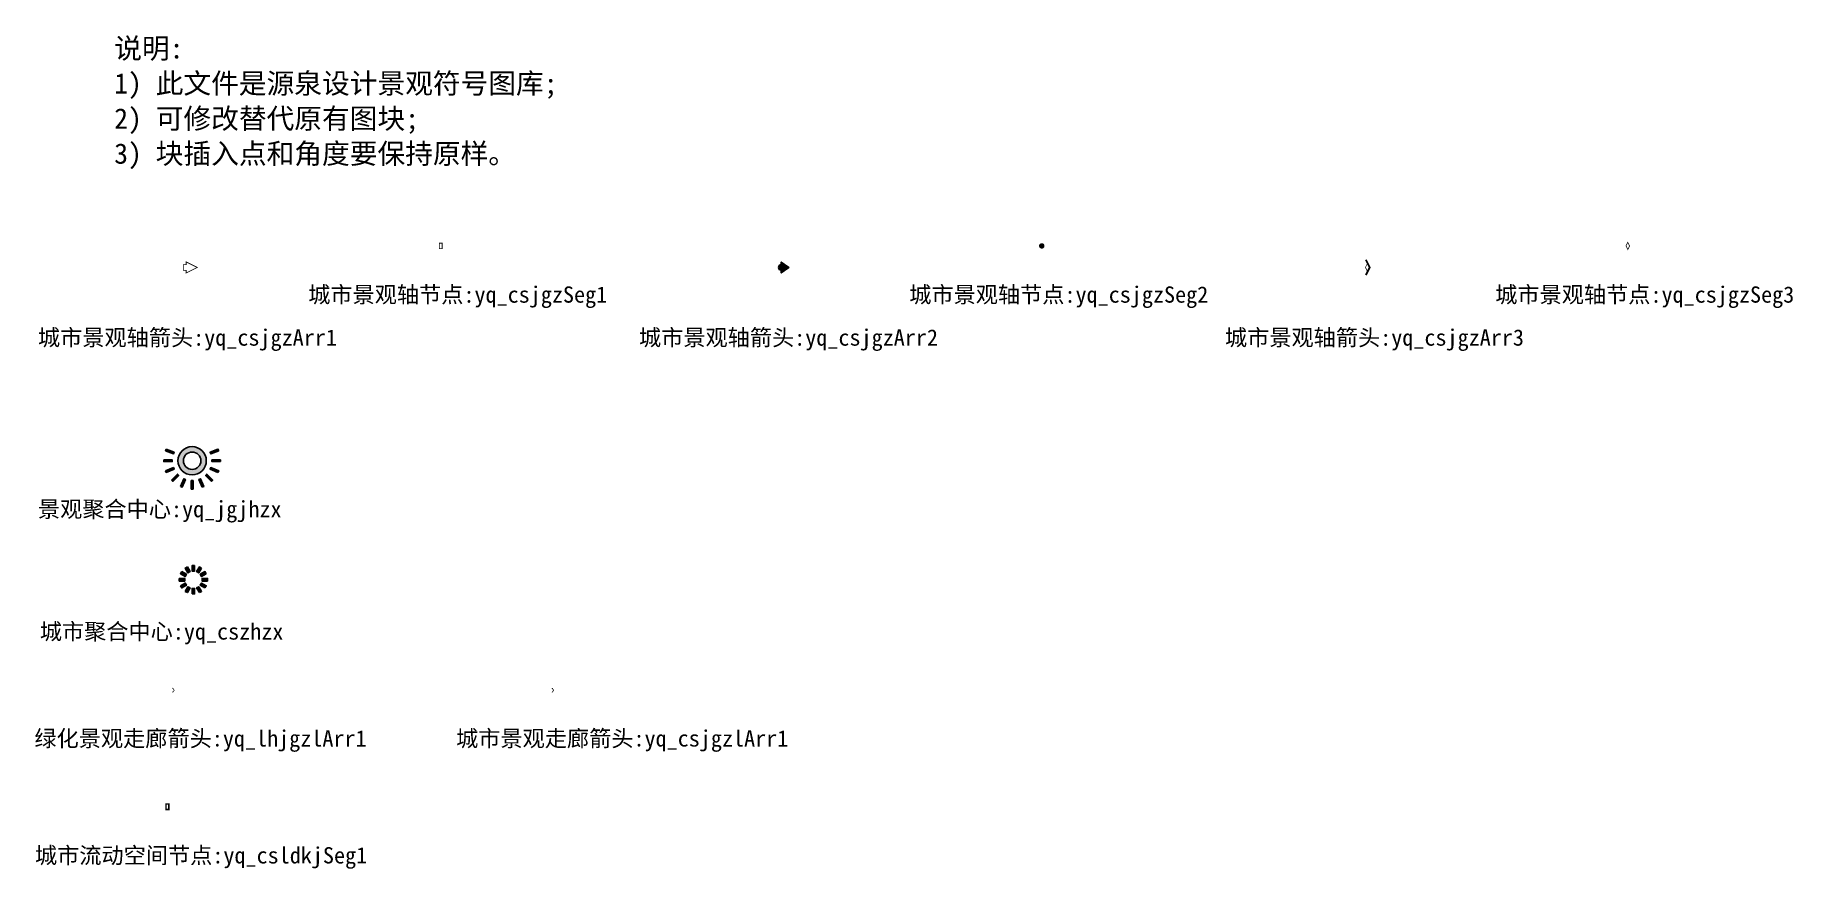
# Model space of a CAD drawing. Extents: x 1582 to 6426, y -162 to 2133.
import ezdxf

# ---------------------------------------------------------------- set-up
doc = ezdxf.new("R2010")
doc.units = 0
doc.layers.get('0').update_dxf_attribs({"linetype": 'CONTINUOUS'})
doc.styles.get("Standard").update_dxf_attribs({"font": ''})
doc.styles.get('STANDARD').set_extended_font_data('SimSun')

# ---------------------------------------------------------------- blocks, each defined once
blk = doc.blocks.new('YQ_CSJGZARR1')
at = {"const_width": 0.231}
blk.add_lwpolyline([(-0.38, 0.77), (0.38, 0.77), (0.38, 1.54), (3.46, 0), (0.38, -1.54), (0.38, -0.77), (-0.38, -0.77)], close=True, dxfattribs=at)
blk = doc.blocks.new('YQ_CSJGZSEG1')
at = {"const_width": 0.231}
blk.add_lwpolyline([(0.38, -0.77), (-0.38, -0.77), (-0.38, 0.77), (0.38, 0.77)], close=True, dxfattribs=at)
blk = doc.blocks.new('YQ_JGJHZX')
h = blk.add_hatch(color=256)
h.dxf.hatch_style = 1
h.paths.add_polyline_path([(-7.81, 0.25), (-5.47, 0.25), (-5.47, -0.25), (-7.81, -0.25)])
h = blk.add_hatch(color=256)
h.dxf.hatch_style = 1
h.paths.add_polyline_path([(-7.12, 3.22), (-4.96, 2.32), (-5.15, 1.86), (-7.31, 2.76)])
h = blk.add_hatch(color=256)
h.dxf.hatch_style = 1
edge = h.paths.add_edge_path()
edge.add_arc((0, 0), 3.9, 0, 360)
edge = h.paths.add_edge_path(flags=17)
edge.add_arc((0, 0), 2.4, 0, 360)
h = blk.add_hatch(color=256)
h.dxf.hatch_style = 1
h.paths.add_polyline_path([(7.31, 2.76), (5.15, 1.86), (4.96, 2.32), (7.12, 3.22)])
h = blk.add_hatch(color=256)
h.dxf.hatch_style = 1
h.paths.add_polyline_path([(7.81, -0.25), (5.47, -0.25), (5.47, 0.25), (7.81, 0.25)])
h = blk.add_hatch(color=256)
h.dxf.hatch_style = 1
h.paths.add_polyline_path([(-7.31, -2.76), (-5.15, -1.86), (-4.96, -2.32), (-7.12, -3.22)])
h = blk.add_hatch(color=256)
h.dxf.hatch_style = 1
h.paths.add_polyline_path([(-5.7, -5.35), (-4.04, -3.69), (-3.69, -4.04), (-5.35, -5.7)])
h = blk.add_hatch(color=256)
h.dxf.hatch_style = 1
h.paths.add_polyline_path([(5.35, -5.7), (3.69, -4.04), (4.04, -3.69), (5.7, -5.35)])
h = blk.add_hatch(color=256)
h.dxf.hatch_style = 1
h.paths.add_polyline_path([(7.12, -3.22), (4.96, -2.32), (5.15, -1.86), (7.31, -2.76)])
h = blk.add_hatch(color=256)
h.dxf.hatch_style = 1
h.paths.add_polyline_path([(-3.22, -7.12), (-2.32, -4.96), (-1.86, -5.15), (-2.76, -7.31)])
h = blk.add_hatch(color=256)
h.dxf.hatch_style = 1
h.paths.add_polyline_path([(-0.25, -7.81), (-0.25, -5.47), (0.25, -5.47), (0.25, -7.81)])
h = blk.add_hatch(color=256)
h.dxf.hatch_style = 1
h.paths.add_polyline_path([(2.76, -7.31), (1.86, -5.15), (2.32, -4.96), (3.22, -7.12)])
for points in [[(-7.81, 0.25), (-5.47, 0.25), (-5.47, -0.25), (-7.81, -0.25)], [(-7.12, 3.22), (-4.96, 2.32), (-5.15, 1.86), (-7.31, 2.76)], [(7.31, 2.76), (5.15, 1.86), (4.96, 2.32), (7.12, 3.22)], [(7.81, -0.25), (5.47, -0.25), (5.47, 0.25), (7.81, 0.25)], [(-7.31, -2.76), (-5.15, -1.86), (-4.96, -2.32), (-7.12, -3.22)], [(-5.7, -5.35), (-4.04, -3.69), (-3.69, -4.04), (-5.35, -5.7)], [(5.35, -5.7), (3.69, -4.04), (4.04, -3.69), (5.7, -5.35)], [(7.12, -3.22), (4.96, -2.32), (5.15, -1.86), (7.31, -2.76)], [(-3.22, -7.12), (-2.32, -4.96), (-1.86, -5.15), (-2.76, -7.31)], [(-0.25, -7.81), (-0.25, -5.47), (0.25, -5.47), (0.25, -7.81)], [(2.76, -7.31), (1.86, -5.15), (2.32, -4.96), (3.22, -7.12)]]:
    blk.add_lwpolyline(points, close=True)
for radius in [3.9, 2.4]:
    blk.add_circle((0, 0), radius)
blk = doc.blocks.new('YQ_CSJGZARR2')
h = blk.add_hatch(color=256)
h.dxf.hatch_style = 1
edge = h.paths.add_edge_path()
edge.add_line((0, -0.75), (0, -1.5))
edge.add_line((0, -1.5), (2.125, 0))
edge.add_line((2.125, 0), (0, 1.5))
edge.add_line((0, 1.5), (0, 0.75))
edge.add_arc((0, 0), 0.75, 90, 270)
blk.add_lwpolyline([(0, -0.75), (0, -1.5), (2.125, 0), (0, 1.5), (0, 0.75, 1)], format="xyb", close=True)
blk = doc.blocks.new('YQ_CSJGZSEG2')
at = {"const_width": 0.75}
blk.add_lwpolyline([(-0.375, 0, 1), (0.375, 0, 1)], format="xyb", close=True, dxfattribs=at)
blk = doc.blocks.new('YQ_CSJGZARR3')
blk.add_lwpolyline([(-0.39, 2.12, 0.5, 0.5, 0), (0.67, 0, 0.5, 0.5, 0), (-0.39, -2.12, 0, 0, 0)], format="xyseb")
at = {"const_width": 0.2}
blk.add_lwpolyline([(0, -1), (-0.5, 0), (0, 1), (0.5, 0)], close=True, dxfattribs=at)
blk = doc.blocks.new('YQ_CSJGZSEG3')
at = {"const_width": 0.2}
blk.add_lwpolyline([(0.5, 0), (0, 1), (-0.5, 0), (0, -1)], close=True, dxfattribs=at)
blk = doc.blocks.new('YQ_LHJGZLARR1')
at = {"color": 0, "linetype": 'BYBLOCK'}
for points in [[(-0.49, 0.53), (-0.29, 0.68), (0, 0), (0.19, 0)], [(-0.49, -0.53), (-0.29, -0.68), (0, 0), (0.19, 0)]]:
    blk.add_solid(points, dxfattribs=at)
blk = doc.blocks.new('YQ_CSJGZLARR1')
at = {"color": 0, "linetype": 'BYBLOCK'}
for points in [[(-0.49, 0.53), (-0.29, 0.68), (0, 0), (0.19, 0)], [(-0.49, -0.53), (-0.29, -0.68), (0, 0), (0.19, 0)]]:
    blk.add_solid(points, dxfattribs=at)
blk = doc.blocks.new('YQ_CSZHZX')
h = blk.add_hatch(color=256)
h.dxf.hatch_style = 1
h.paths.add_polyline_path([(-3.9, 0.35), (-2.4, 0.35), (-2.4, -0.35), (-3.9, -0.35)])
h = blk.add_hatch(color=256)
h.dxf.hatch_style = 1
h.paths.add_polyline_path([(-3.2, 2.25), (-1.9, 1.5), (-2.25, 0.9), (-3.55, 1.65)])
h = blk.add_hatch(color=256)
h.dxf.hatch_style = 1
h.paths.add_polyline_path([(-1.65, 3.55), (-0.9, 2.25), (-1.5, 1.9), (-2.25, 3.2)])
h = blk.add_hatch(color=256)
h.dxf.hatch_style = 1
h.paths.add_polyline_path([(0.35, 3.9), (0.35, 2.4), (-0.35, 2.4), (-0.35, 3.9)])
h = blk.add_hatch(color=256)
h.dxf.hatch_style = 1
h.paths.add_polyline_path([(2.25, 3.2), (1.5, 1.9), (0.9, 2.25), (1.65, 3.55)])
h = blk.add_hatch(color=256)
h.dxf.hatch_style = 1
h.paths.add_polyline_path([(3.55, 1.65), (2.25, 0.9), (1.9, 1.5), (3.2, 2.25)])
h = blk.add_hatch(color=256)
h.dxf.hatch_style = 1
h.paths.add_polyline_path([(3.9, -0.35), (2.4, -0.35), (2.4, 0.35), (3.9, 0.35)])
h = blk.add_hatch(color=256)
h.dxf.hatch_style = 1
h.paths.add_polyline_path([(-3.55, -1.65), (-2.25, -0.9), (-1.9, -1.5), (-3.2, -2.25)])
h = blk.add_hatch(color=256)
h.dxf.hatch_style = 1
h.paths.add_polyline_path([(-2.25, -3.2), (-1.5, -1.9), (-0.9, -2.25), (-1.65, -3.55)])
h = blk.add_hatch(color=256)
h.dxf.hatch_style = 1
h.paths.add_polyline_path([(-0.35, -3.9), (-0.35, -2.4), (0.35, -2.4), (0.35, -3.9)])
h = blk.add_hatch(color=256)
h.dxf.hatch_style = 1
h.paths.add_polyline_path([(1.65, -3.55), (0.9, -2.25), (1.5, -1.9), (2.25, -3.2)])
h = blk.add_hatch(color=256)
h.dxf.hatch_style = 1
h.paths.add_polyline_path([(3.2, -2.25), (1.9, -1.5), (2.25, -0.9), (3.55, -1.65)])
for points in [[(-3.9, 0.35), (-2.4, 0.35), (-2.4, -0.35), (-3.9, -0.35)], [(-3.2, 2.25), (-1.9, 1.5), (-2.25, 0.9), (-3.55, 1.65)], [(-1.65, 3.55), (-0.9, 2.25), (-1.5, 1.9), (-2.25, 3.2)], [(0.35, 3.9), (0.35, 2.4), (-0.35, 2.4), (-0.35, 3.9)], [(2.25, 3.2), (1.5, 1.9), (0.9, 2.25), (1.65, 3.55)], [(3.55, 1.65), (2.25, 0.9), (1.9, 1.5), (3.2, 2.25)], [(3.9, -0.35), (2.4, -0.35), (2.4, 0.35), (3.9, 0.35)], [(-3.55, -1.65), (-2.25, -0.9), (-1.9, -1.5), (-3.2, -2.25)], [(-2.25, -3.2), (-1.5, -1.9), (-0.9, -2.25), (-1.65, -3.55)], [(-0.35, -3.9), (-0.35, -2.4), (0.35, -2.4), (0.35, -3.9)], [(1.65, -3.55), (0.9, -2.25), (1.5, -1.9), (2.25, -3.2)], [(3.2, -2.25), (1.9, -1.5), (2.25, -0.9), (3.55, -1.65)]]:
    blk.add_lwpolyline(points, close=True)
blk = doc.blocks.new('YQ_CSLDKJSEG1')
at = {"const_width": 0.4}
blk.add_lwpolyline([(0.38, -0.77), (-0.38, -0.77), (-0.38, 0.77), (0.38, 0.77)], close=True, dxfattribs=at)

msp = doc.modelspace()

# ---------------------------------------------------------------- block references
at = {"xscale": 10, "yscale": 10, "zscale": 10}
for name, p in [('YQ_CSJGZSEG1', (2699.6, 1552.6)), ('YQ_CSJGZSEG2', (4355.9, 1552.6)), ('YQ_CSJGZSEG3', (5970.8, 1552.6)), ('YQ_CSJGZARR1', (1994.2, 1493.3)), ('YQ_CSJGZARR2', (3638, 1493.3)), ('YQ_CSJGZARR3', (5252.8, 1493.3)), ('YQ_JGJHZX', (2014.6, 961.1)), ('YQ_CSZHZX', (2018, 633.4)), ('YQ_LHJGZLARR1', (1964.4, 329.3)), ('YQ_CSJGZLARR1', (3010.1, 329.3)), ('YQ_CSLDKJSEG1', (1946.6, 8.6))]:
    msp.add_blockref(name, p, dxfattribs=at)

# ---------------------------------------------------------------- texts
at = {"color": 6}
for s, height, p in [('说明:', 56, (1799.9, 2068.7)), ('1) 此文件是源泉设计景观符号图库;', 56, (1799.9, 1972.2)), ('2) 可修改替代原有图块;', 56, (1799.9, 1875.5)), ('3) 块插入点和角度要保持原样。', 56, (1799.9, 1778.9)), ('城市景观轴节点:yq_csjgzSeg1', 44.8, (2334.4, 1396.3)), ('城市景观轴节点:yq_csjgzSeg2', 44.8, (3990.7, 1396.3)), ('城市景观轴节点:yq_csjgzSeg3', 44.8, (5605.5, 1396.3)), ('城市景观轴箭头:yq_csjgzArr1', 44.8, (1589.6, 1278)), ('城市景观轴箭头:yq_csjgzArr2', 44.8, (3245.9, 1278)), ('城市景观轴箭头:yq_csjgzArr3', 44.8, (4860.7, 1278)), ('景观聚合中心:yq_jgjhzx', 44.8, (1589.6, 805.6)), ('城市聚合中心:yq_cszhzx', 44.8, (1594.7, 468.7)), ('绿化景观走廊箭头:yq_lhjgzlArr1', 44.8, (1579.9, 174.2)), ('城市景观走廊箭头:yq_csjgzlArr1', 44.8, (2741.9, 174.2)), ('城市流动空间节点:yq_csldkjSeg1', 44.8, (1581.4, -147.7))]:
    msp.add_text(s, height=height, dxfattribs=at).set_placement(p)

doc.saveas('drawing.dxf')
